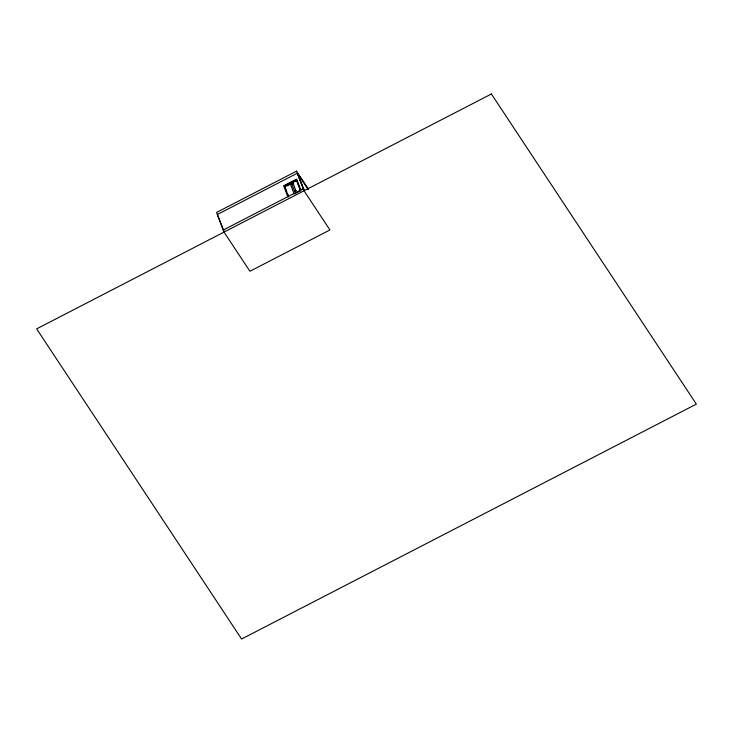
<?xml version="1.0" encoding="UTF-8"?>
<svg xmlns="http://www.w3.org/2000/svg" width="733" height="733" viewBox="0 0 733 733"><rect width="100%" height="100%" fill="white"/><g stroke="black" fill="none" stroke-linecap="round" stroke-linejoin="round"><path stroke-width="1.1" d="M296.572 171.137L216.574 212.451L224.032 232.086L249.926 271.274L329.923 229.96L304.021 190.772L296.572 171.137L308.511 189.206M308.062 189.398L297.341 173.18L217.353 214.503L223.877 230.987L223.253 230.043L303.251 188.72M297.9 174.152L303.865 189.664L297.277 173.217M288.298 196.444L288.61 196.911L284.294 185.916L296.288 179.722L296.755 180.428M284.606 186.384L296.599 180.19L300.594 190.727M295.839 180.895L284.761 186.622L284.294 185.916M286.841 185.99L290.561 184.065L290.186 183.497L294.19 194.034L299.678 191.194M291.771 183.965L293.163 183.562L295.94 190.873L294.703 191.515L291.771 183.965L293.081 183.442M294.62 191.395L295.866 190.754M303.178 188.757L303.865 189.664M300.75 190.956L296.288 179.722M295.94 190.873L294.703 191.515M300.768 190.003L296.627 179.118L283.68 185.806L287.812 196.691M285.329 187.868L286.731 191.551M287.428 193.393L288.206 195.436M491.403 93.98L36.65 328.87L241.597 639.02L696.35 404.13L491.403 93.98"/></g></svg>
